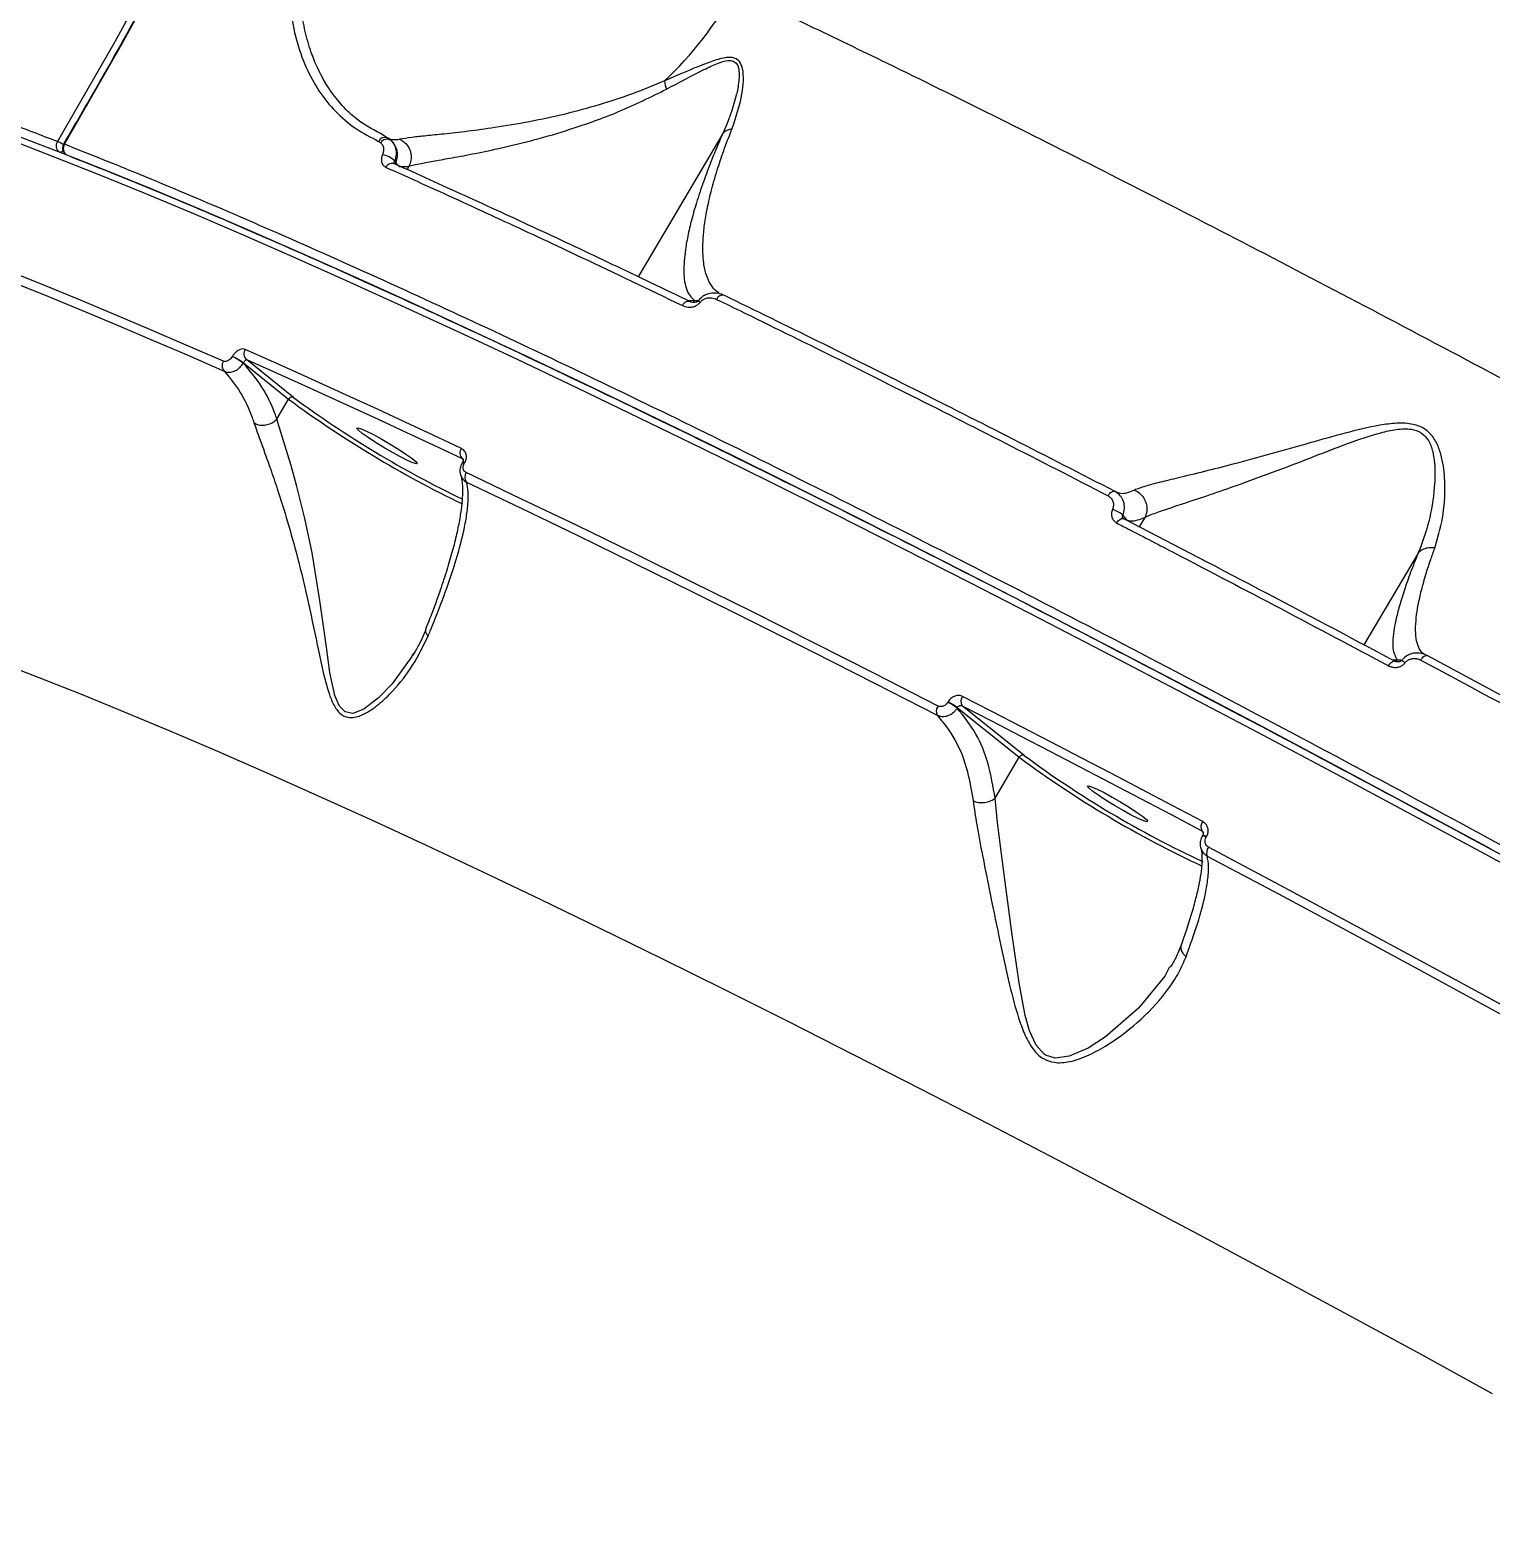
# Model space of a CAD drawing. Header units: millimetres. Extents: x -6879 to 7341, y -8047 to 7187.
# Drawn here: x -88.4 to 99.1, y 2634.6 to 2827.2 of the extents above; entities that cross this region are included whole.
import ezdxf

# ---------------------------------------------------------------- set-up
doc = ezdxf.new("R2010")
doc.units = ezdxf.units.MM
for name, color, linetype in [('DIKOM_ОБЪЕКТ', 7, 'Continuous'), ('DIKOM_РАЗМЕР_ЗОНА', 7, 'Continuous'), ('DIKOM_РАЗМЕР_ОБЪЕКТА', 7, 'Continuous')]:
    doc.layers.add(name, color=color, linetype=linetype)
doc.styles.add('style1', font='arial.ttf', dxfattribs={"width": 0.8})
doc.dimstyles.new('1-50', dxfattribs={"dimtxt": 300, "dimasz": 200, "dimexe": 100, "dimexo": 0, "dimgap": 100, "dimtad": 0, "dimdec": 0, "dimtxsty": 'style1', "dimcen": 0, "dimclrd": 7, "dimclre": 7, "dimadec": 1, "dimazin": 2, "dimtfac": 1, "dimtdec": 0, "dimtmove": 1, "dimatfit": 3, "dimfxl": 0, "dimlwd": 25, "dimlwe": 18, "dimarcsym": 0})

# ---------------------------------------------------------------- blocks, each defined once
blk = doc.blocks.new('*D19')
at = {"layer": 'Defpoints', "color": 0, "transparency": 16777216}
for p in [(5624.04, 6094.27), (-4435.35, 2864.29), (5624.04, -2640.11)]:
    blk.add_point(p, dxfattribs=at)
at = {"layer": 'DIKOM_РАЗМЕР_ОБЪЕКТА', "color": 7, "lineweight": 18, "transparency": 16777216}
for p, q in [((-4435.35, 2864.29), (-4435.35, 6194.27)), ((5624.04, -2640.11), (5624.04, 6194.27))]:
    blk.add_line(p, q, dxfattribs=at)
at = {"layer": 'DIKOM_РАЗМЕР_ОБЪЕКТА', "color": 7, "lineweight": 25, "transparency": 16777216}
for p, q in [((-4235.35, 6094.27), (2113.67, 6094.27)), ((5424.04, 6094.27), (3193.46, 6094.27))]:
    blk.add_line(p, q, dxfattribs=at)
at = {"layer": 'DIKOM_РАЗМЕР_ОБЪЕКТА', "color": 7, "transparency": 16777216}
for points in [[(-4235.35, 6127.6), (-4235.35, 6060.94), (-4435.35, 6094.27)], [(5424.04, 6127.6), (5424.04, 6060.94), (5624.04, 6094.27)]]:
    blk.add_solid(points, dxfattribs=at)
at = {"layer": 'DIKOM_РАЗМЕР_ОБЪЕКТА', "color": 0, "transparency": 16777216, "insert": (2653.56, 6094.27), "char_height": 300, "attachment_point": 5, "style": 'style1'}
blk.add_mtext('10100', dxfattribs=at)
blk = doc.blocks.new('*D17')
at = {"layer": 'Defpoints', "color": 0, "transparency": 16777216}
for p in [(-5935.35, 6990.27), (-5935.35, 998.27), (7340.79, -2830.86)]:
    blk.add_point(p, dxfattribs=at)
at = {"layer": 'DIKOM_РАЗМЕР_ЗОНА', "color": 7, "lineweight": 18, "transparency": 16777216}
for p, q in [((-5935.35, 998.27), (-5935.35, 7090.27)), ((7340.79, -2830.86), (7340.79, 7090.27))]:
    blk.add_line(p, q, dxfattribs=at)
at = {"layer": 'DIKOM_РАЗМЕР_ЗОНА', "color": 7, "lineweight": 25, "transparency": 16777216}
for p, q in [((-5735.35, 6990.27), (2016.67, 6990.27)), ((7140.79, 6990.27), (3096.46, 6990.27))]:
    blk.add_line(p, q, dxfattribs=at)
at = {"layer": 'DIKOM_РАЗМЕР_ЗОНА', "color": 7, "transparency": 16777216}
for points in [[(-5735.35, 7023.6), (-5735.35, 6956.94), (-5935.35, 6990.27)], [(7140.79, 7023.6), (7140.79, 6956.94), (7340.79, 6990.27)]]:
    blk.add_solid(points, dxfattribs=at)
at = {"layer": 'DIKOM_РАЗМЕР_ЗОНА', "color": 0, "transparency": 16777216, "insert": (2556.56, 6990.27), "char_height": 300, "attachment_point": 5, "style": 'style1'}
blk.add_mtext('13300', dxfattribs=at)

msp = doc.modelspace()

# ---------------------------------------------------------------- linework, layer by layer
at = {"layer": 'DIKOM_ОБЪЕКТ', "color": 7, "linetype": 'Continuous', "lineweight": 15}
for p, q in [((-43.68, 2812.92), (-43.41, 2812.75)), ((-42.57, 2813.37), (-43.44, 2813.92)), ((-42.1, 2813.06), (-42.57, 2813.37)), ((0.48, 2813.93), (-10.39, 2795.56)), ((-41.05, 2809.69), (-39.8, 2809.71)), ((-39.8, 2809.71), (-40.03, 2809.31)), ((-39.8, 2809.71), (-39.79, 2809.71)), ((0.39, 2793.32), (0.33, 2793.35)), ((-3.14, 2792.49), (-3.93, 2792.46)), ((-62.45, 2785.34), (-62.47, 2785.31)), ((-61.05, 2784.46), (-61.04, 2784.49)), ((-61.04, 2784.49), (-55.23, 2779.83)), ((-54.6, 2780.06), (-60.65, 2784.92)), ((-56.73, 2777.29), (-55.23, 2779.83)), ((-56.74, 2777.29), (-56.73, 2777.29)), ((-32.96, 2772.24), (-32.82, 2772.02)), ((-32.91, 2771.77), (-32.96, 2771.68)), ((-32.69, 2771.59), (-32.64, 2771.68)), ((54.65, 2764.64), (53.94, 2763.44)), ((54.65, 2764.64), (54.65, 2764.64)), ((89.73, 2760.09), (82.77, 2748.32)), ((-39.25, 2747.17), (-39.36, 2746.95)), ((87.05, 2746.35), (86.5, 2746.34)), ((29.4, 2740.99), (29.37, 2740.94)), ((30.56, 2740.2), (30.59, 2740.25)), ((30.59, 2740.25), (38.54, 2733.88)), ((39.17, 2734.11), (31.2, 2740.5)), ((35.44, 2728.64), (38.54, 2733.88)), ((61.96, 2724.45), (62.14, 2724.18)), ((62.07, 2723.88), (62.03, 2723.81)), ((62.53, 2723.61), (62.57, 2723.68))]:
    msp.add_line(p, q, dxfattribs=at)
at = {"layer": 'DIKOM_ОБЪЕКТ', "color": 7, "linetype": 'Continuous', "lineweight": 15, "flags": 128}
for points in [[(-84, 2812.55), (-76.62, 2825.38), (-69.54, 2838.35), (-62.75, 2851.46), (-56.27, 2864.68), (-50.09, 2878.03), (-44.23, 2891.48), (-38.68, 2905.03), (-33.45, 2918.66), (-28.54, 2932.38), (-23.96, 2946.17), (-19.7, 2960.02), (-15.78, 2973.93), (-12.19, 2987.88), (-8.93, 3001.86), (-6.02, 3015.87), (-3.44, 3029.89), (-1.21, 3043.93), (0.68, 3057.96), (2.23, 3071.98), (3.43, 3085.97), (4.28, 3099.94)], [(3.11, 3099.43), (2.26, 3085.51), (1.06, 3071.55), (-0.48, 3057.57), (-2.36, 3043.58), (-4.59, 3029.59), (-7.16, 3015.61), (-10.07, 3001.64), (-13.31, 2987.7), (-16.89, 2973.8), (-20.8, 2959.93), (-25.04, 2946.12), (-29.61, 2932.38), (-34.51, 2918.7), (-39.72, 2905.1), (-45.25, 2891.59), (-51.1, 2878.18), (-57.26, 2864.88), (-63.72, 2851.69), (-70.48, 2838.63), (-77.55, 2825.69), (-84.9, 2812.9)], [(-90.81, 2813.06), (-85.43, 2811), (-79.79, 2808.76), (-73.89, 2806.35), (-67.74, 2803.78), (-61.35, 2801.04), (-54.72, 2798.14), (-47.86, 2795.08), (-40.77, 2791.86), (-33.45, 2788.48), (-25.92, 2784.96), (-18.19, 2781.28), (-10.24, 2777.46), (-2.11, 2773.49), (6.22, 2769.39), (14.73, 2765.15), (23.41, 2760.78), (32.27, 2756.27), (41.28, 2751.65), (50.44, 2746.9), (59.75, 2742.03), (69.2, 2737.05), (78.78, 2731.97), (88.48, 2726.77), (98.29, 2721.48), (108.21, 2716.09)], [(99.09, 2722.07), (89.3, 2727.35), (79.63, 2732.53), (70.08, 2737.6), (60.65, 2742.57), (51.36, 2747.42), (42.22, 2752.16), (33.23, 2756.78), (24.4, 2761.27), (15.73, 2765.63), (7.24, 2769.86), (-1.06, 2773.96), (-9.18, 2777.91), (-17.1, 2781.73), (-24.82, 2785.39), (-32.34, 2788.91), (-39.63, 2792.28), (-46.71, 2795.49), (-53.55, 2798.54), (-60.17, 2801.44), (-66.54, 2804.17), (-72.68, 2806.74), (-78.56, 2809.14), (-84.19, 2811.37), (-89.56, 2813.43)], [(-63.6, 2784.7), (-68.38, 2786.79), (-73.03, 2788.8), (-77.56, 2790.72), (-81.96, 2792.56), (-86.23, 2794.31), (-90.37, 2795.97), (-94.38, 2797.55), (-98.25, 2799.03)], [(-98.07, 2797.73), (-94.2, 2796.24), (-90.2, 2794.67), (-86.07, 2793.01), (-81.81, 2791.26), (-77.42, 2789.43), (-72.9, 2787.51), (-68.26, 2785.51), (-63.49, 2783.42)], [(-4.7, 2791.87), (-4.59, 2792.03), (-4.46, 2792.16), (-4.32, 2792.28), (-4.18, 2792.36), (-4.03, 2792.4), (-3.88, 2792.41), (-3.75, 2792.38), (-3.63, 2792.32)], [(-33.05, 2773.52), (-36.69, 2775.23), (-40.29, 2776.91), (-43.84, 2778.55), (-47.33, 2780.16), (-50.78, 2781.73), (-54.17, 2783.27), (-57.51, 2784.76), (-60.8, 2786.23)], [(-60.65, 2784.92), (-57.37, 2783.46), (-54.03, 2781.96), (-50.65, 2780.43), (-47.21, 2778.86), (-43.72, 2777.26), (-40.19, 2775.62), (-36.6, 2773.95), (-32.96, 2772.24)], [(-39.36, 2746.95), (-39.42, 2746.83), (-41.95, 2743.32), (-43.68, 2741.49), (-45.58, 2740.04), (-47.01, 2739.52), (-47.97, 2739.7), (-48.7, 2740.44), (-49.28, 2741.8), (-49.93, 2744.78), (-50.38, 2748.03), (-51.21, 2754.01), (-52.23, 2760.12), (-53.16, 2764.53), (-54.22, 2768.81), (-54.96, 2771.46), (-55.7, 2773.94), (-56.73, 2777.29), (-56.74, 2777.29), (-56.74, 2777.29)], [(-46.28, 2775.86), (-46.48, 2776.11), (-46.36, 2776.17), (-45.94, 2776.04), (-45.25, 2775.74), (-44.34, 2775.29), (-43.29, 2774.72), (-42.19, 2774.08), (-41.12, 2773.42), (-40.17, 2772.79), (-39.42, 2772.26), (-38.92, 2771.85), (-38.73, 2771.6), (-38.84, 2771.54), (-39.27, 2771.66), (-39.96, 2771.97), (-40.87, 2772.42), (-41.91, 2772.99), (-43.02, 2773.63), (-44.09, 2774.29), (-45.03, 2774.91), (-45.79, 2775.45), (-46.28, 2775.86)], [(-32.96, 2771.66), (-32.97, 2771.67), (-32.96, 2771.68)], [(28.12, 2740.46), (20.04, 2744.59), (12.1, 2748.61), (4.3, 2752.53), (-3.36, 2756.33), (-10.86, 2760.03), (-18.22, 2763.61), (-25.41, 2767.07), (-32.43, 2770.42)], [(-32.39, 2769.17), (-25.38, 2765.84), (-18.21, 2762.38), (-10.87, 2758.81), (-3.38, 2755.12), (4.26, 2751.32), (12.04, 2747.41), (19.97, 2743.4), (28.02, 2739.28)], [(49.93, 2767.45), (50.04, 2767.6), (50.15, 2767.74), (50.27, 2767.85), (50.4, 2767.94), (50.52, 2768), (50.64, 2768.03), (50.75, 2768.02), (50.84, 2767.99)], [(51.04, 2763.95), (51.15, 2764.11), (51.27, 2764.25), (51.39, 2764.37), (51.52, 2764.46), (51.65, 2764.51), (51.77, 2764.53), (51.88, 2764.52), (51.97, 2764.47)], [(90.07, 2746.35), (90.17, 2746.51), (90.28, 2746.65), (90.39, 2746.76), (90.5, 2746.86), (90.61, 2746.92), (90.72, 2746.96), (90.81, 2746.96), (90.89, 2746.93)], [(-92.4, 2746.08), (-87.3, 2744.13), (-81.94, 2742.02), (-76.33, 2739.73), (-70.47, 2737.28), (-64.36, 2734.66), (-58.01, 2731.88), (-51.42, 2728.94), (-44.61, 2725.84), (-37.57, 2722.58), (-30.32, 2719.17), (-22.87, 2715.61), (-15.21, 2711.91), (-7.35, 2708.06), (0.69, 2704.08), (8.91, 2699.96), (17.31, 2695.71), (25.86, 2691.33), (34.58, 2686.83), (43.44, 2682.21), (52.44, 2677.47), (61.57, 2672.63), (70.83, 2667.68), (80.2, 2662.63), (89.68, 2657.48), (99.25, 2652.24)], [(85.93, 2745.63), (86.04, 2745.79), (86.15, 2745.94), (86.27, 2746.06), (86.39, 2746.15), (86.51, 2746.21), (86.61, 2746.24), (86.71, 2746.23), (86.78, 2746.19)], [(62.1, 2725.62), (58.16, 2727.7), (54.25, 2729.76), (50.36, 2731.8), (46.49, 2733.82), (42.65, 2735.82), (38.83, 2737.8), (35.04, 2739.76), (31.27, 2741.7)], [(31.2, 2740.5), (34.96, 2738.56), (38.74, 2736.61), (42.55, 2734.63), (46.38, 2732.63), (50.24, 2730.62), (54.12, 2728.58), (58.03, 2726.53), (61.96, 2724.45)], [(47.49, 2729.91), (47.3, 2730.16), (47.41, 2730.22), (47.83, 2730.1), (48.53, 2729.8), (49.43, 2729.34), (50.48, 2728.77), (51.58, 2728.13), (52.65, 2727.47), (53.6, 2726.85), (54.36, 2726.31), (54.85, 2725.9), (55.05, 2725.66), (54.93, 2725.59), (54.51, 2725.72), (53.82, 2726.02), (52.91, 2726.47), (51.86, 2727.04), (50.76, 2727.69), (49.69, 2728.34), (48.74, 2728.97), (47.99, 2729.51), (47.49, 2729.91)], [(57.83, 2706.97), (57.21, 2705.81), (53.83, 2701.68), (49.62, 2698.02), (47.39, 2696.56), (44.96, 2695.51), (43.14, 2695.28), (41.9, 2695.67), (41.68, 2695.82), (40.69, 2696.94), (39.86, 2698.76), (39.31, 2700.76), (38.51, 2704.94), (37.62, 2711.09), (36.82, 2717.2), (36.26, 2721.48), (35.76, 2725.52), (35.44, 2728.63), (35.44, 2728.63), (35.44, 2728.63)], [(62.04, 2723.79), (62.03, 2723.81), (62.03, 2723.81)], [(138.68, 2680.98), (128.92, 2686.43), (119.23, 2691.81), (109.6, 2697.11), (100.06, 2702.33), (90.6, 2707.47), (81.24, 2712.52), (71.98, 2717.48), (62.83, 2722.35)], [(62.66, 2721.21), (71.79, 2716.35), (81.03, 2711.4), (90.37, 2706.36), (99.81, 2701.23), (109.33, 2696.02), (118.93, 2690.73), (128.61, 2685.37), (138.35, 2679.94)]]:
    msp.add_lwpolyline(points, dxfattribs=at)
at = {"layer": 'DIKOM_ОБЪЕКТ', "color": 7, "linetype": 'Continuous', "lineweight": 15}
for centre, radius, start, end in [((-40.11, 2855.63), 48.15, 313.4624, 331.0076), ((-1.49, 2821.52), 5.57, 188.724, 199.8824), ((-84.07, 2812.36), 0.998, 146.7071, 232.5891), ((-87.49, 2806.99), 6.46, 58.8047, 66.4283), ((-83.26, 2812.07), 1, 149.4692, 162.9247), ((-83.16, 2812), 0.998, 146.6579, 232.4725), ((-84.09, 2812.43), 0.148, 52.6939, 104.9629), ((-42.88, 2812.56), 0.871, 68.885, 155.5381), ((-42.6, 2812.26), 0.946, 57.7206, 149.0066), ((-43.73, 2811.21), 2.47, 336.045, 48.5501), ((-84.58, 2812.15), 0.595, 260.8807, 310.654), ((-83.26, 2812.07), 1, 162.9247, 236.5954), ((-43.63, 2808.42), 2.82, 44.5154, 81.0469), ((-41.96, 2809.26), 0.843, 62.6167, 156.7237), ((-41.03, 2810.01), 0.495, 155.654, 182.9795), ((0.47, 2792.35), 0.828, 72.9001, 158.5645), ((-3.57, 2792.74), 0.494, 288.2323, 329.4736), ((2.92, 2799.54), 9.01, 231.7647, 233.6939), ((-59.99, 2785.66), 0.989, 144.7779, 228.4106), ((-62.77, 2784.13), 1.01, 145.4832, 224.185), ((-66.01, 2777.77), 8.33, 53.4808, 64.8396), ((-66, 2777.79), 8.33, 53.4843, 64.8361), ((28.34, 2893.31), 140.93, 233.6292, 244.2284), ((26.38, 2890.01), 136.55, 233.6273, 244.2616), ((-32.26, 2772.93), 0.985, 143.2349, 224.3989), ((-33, 2771.12), 0.555, 57.0603, 86.7751), ((-32.94, 2771.21), 0.557, 57.106, 86.7066), ((-31.61, 2769.82), 1.02, 144.0261, 219.5741), ((49.7, 2762.49), 3.28, 49.1986, 75.9438), ((86.63, 2746.61), 0.496, 296.158, 329.4159), ((84.6, 2741.61), 5.58, 51.8776, 57.4373), ((32.06, 2741.05), 1.02, 140.4822, 213.078), ((28.96, 2739.8), 1.07, 141.9374, 208.8866), ((25.47, 2733.29), 8.58, 53.608, 62.9957), ((25.51, 2733.35), 8.57, 53.6031, 63.0006), ((119.37, 2843.02), 135.81, 233.4741, 245.0244), ((117.18, 2839.36), 131, 233.453, 245.1319), ((62.92, 2724.93), 1.07, 139.8091, 206.3782), ((61.8, 2722.51), 1.4, 56.8038, 78.864), ((61.76, 2722.44), 1.4, 56.8038, 78.864), ((63.73, 2721.63), 1.15, 141.417, 201.4869)]:
    msp.add_arc(centre, radius, start, end, dxfattribs=at)
for points, knots in [([(4.09, 3099.76), (3.97, 3097.53), (3.64, 3091.07), (2.86, 3080.35), (1.66, 3067.59), (0.17, 3054.83), (-1.6, 3042.05), (-3.66, 3029.28), (-6, 3016.51), (-8.63, 3003.75), (-11.53, 2991.01), (-14.72, 2978.31), (-18.18, 2965.63), (-21.92, 2953), (-25.93, 2940.41), (-30.21, 2927.88), (-34.76, 2915.41), (-39.58, 2903), (-44.66, 2890.68), (-50, 2878.43), (-55.6, 2866.27), (-61.46, 2854.21), (-67.57, 2842.25), (-73.93, 2830.4), (-79.48, 2820.52), (-82.94, 2814.61), (-84.13, 2812.57)], [0, 0, 0, 0, 0.022817, 0.066202, 0.109588, 0.152974, 0.196359, 0.239744, 0.283129, 0.326514, 0.369899, 0.413283, 0.456667, 0.500052, 0.543436, 0.586819, 0.630204, 0.673587, 0.716971, 0.760355, 0.803738, 0.847122, 0.890505, 0.933888, 0.977272, 1, 1, 1, 1]), ([(-53.15, 2849.02), (-53.62, 2847.06), (-54.5, 2843.45), (-55.14, 2838.44), (-55.33, 2833.96), (-55.06, 2829.76), (-54.3, 2825.91), (-53.09, 2822.43), (-51.41, 2819.34), (-49.27, 2816.71), (-46.72, 2814.51), (-44.69, 2813.45), (-43.68, 2812.92)], [0, 0, 0, 0, 0.116681, 0.215086, 0.313799, 0.412199, 0.510062, 0.608227, 0.706085, 0.803951, 0.902135, 1, 1, 1, 1]), ([(-43.44, 2813.92), (-44.58, 2814.55), (-46.47, 2815.59), (-48.55, 2817.69), (-50.59, 2820.32), (-52.12, 2823.45), (-53.14, 2827), (-53.82, 2830.82), (-53.98, 2835.01), (-53.63, 2839.5), (-53.04, 2843.7), (-52.27, 2846.85), (-51.8, 2848.77)], [0, 0, 0, 0, 0.117845, 0.194668, 0.271491, 0.420778, 0.497631, 0.574487, 0.724763, 0.802119, 0.879477, 1, 1, 1, 1]), ([(511.35, 2528.81), (507.51, 2531.64), (499.83, 2537.3), (487.28, 2546.3), (474.04, 2555.64), (460.08, 2565.3), (445.49, 2575.24), (430.32, 2585.43), (414.56, 2595.86), (398.26, 2606.5), (381.48, 2617.32), (364.3, 2628.26), (346.79, 2639.29), (329, 2650.37), (310.95, 2661.47), (292.69, 2672.59), (274.28, 2683.69), (255.79, 2694.7), (237.32, 2705.6), (218.92, 2716.33), (200.61, 2726.89), (182.43, 2737.26), (164.44, 2747.41), (146.73, 2757.28), (129.37, 2766.84), (112.42, 2776.06), (95.9, 2784.92), (79.84, 2793.4), (64.31, 2801.49), (49.36, 2809.14), (35.07, 2816.32), (22.5, 2822.51), (11.48, 2827.83), (5.17, 2830.8), (2.01, 2832.29)], [0, 0, 0, 0, 0.031556, 0.063213, 0.09492, 0.126627, 0.158283, 0.189839, 0.221397, 0.253054, 0.284762, 0.31647, 0.348127, 0.379685, 0.411265, 0.442944, 0.474674, 0.506404, 0.538084, 0.569664, 0.601295, 0.633026, 0.664806, 0.696588, 0.728318, 0.75995, 0.791659, 0.823468, 0.855327, 0.887186, 0.918995, 0.950705, 0.975353, 1, 1, 1, 1]), ([(-84.9, 2812.9), (-86.93, 2813.68), (-92.4, 2815.79), (-100.51, 2818.69), (-108.96, 2821.45), (-116.45, 2823.57), (-122.93, 2825.03), (-128.35, 2825.81), (-132.55, 2825.86), (-135.43, 2825.37), (-136.42, 2824.58), (-136.83, 2824.26)], [0, 0, 0, 0, 0.070395, 0.189641, 0.30898, 0.428227, 0.550937, 0.673748, 0.796458, 0.915705, 1, 1, 1, 1]), ([(1.66, 2814.49), (2.17, 2815.99), (2.86, 2818.02), (3.17, 2820.7), (3.12, 2822.14), (2.73, 2823.15), (2.1, 2823.63), (1.16, 2823.75), (-0.23, 2823.46), (-2.97, 2822.44), (-5.3, 2821.42), (-6.99, 2820.68)], [0, 0, 0, 0, 0.265781, 0.359377, 0.454311, 0.517748, 0.563282, 0.608579, 0.680321, 0.768874, 1, 1, 1, 1]), ([(-6.72, 2819.63), (-5.11, 2820.5), (-2.9, 2821.69), (-0.3, 2822.92), (1, 2823.34), (1.87, 2823.28), (2.41, 2822.82), (2.64, 2821.8), (2.56, 2820.36), (1.95, 2817.59), (1.21, 2815.51), (0.49, 2813.94), (0.49, 2813.94)], [0, 0, 0, 0, 0.2369838, 0.3252809, 0.3938224, 0.4351438, 0.4764639, 0.5364651, 0.6308677, 0.7257868, 0.9996953, 1, 1, 1, 1]), ([(-6.99, 2820.68), (-8.35, 2820.11), (-11.08, 2818.98), (-15.37, 2817.58), (-19.81, 2816.37), (-24.34, 2815.41), (-28.56, 2814.7), (-32.26, 2814.2), (-35.22, 2813.87), (-37.61, 2813.63), (-39.69, 2813.42), (-40.49, 2813.27), (-40.95, 2813.19)], [0, 0, 0, 0, 0.107594, 0.215494, 0.32292, 0.436807, 0.550576, 0.644162, 0.737663, 0.816609, 0.895509, 1, 1, 1, 1]), ([(-39.79, 2809.71), (-39.79, 2809.71), (-39.47, 2809.87), (-38.47, 2810.03), (-36.51, 2810.42), (-34.17, 2810.83), (-31.29, 2811.37), (-27.71, 2812.12), (-23.6, 2813.12), (-18.52, 2814.61), (-12.75, 2816.67), (-8.75, 2818.63), (-6.72, 2819.63)], [0, 0, 0, 0, 0.0000121, 0.0998778, 0.1756335, 0.2535695, 0.3452431, 0.4393867, 0.553055, 0.669534, 0.8324287, 1, 1, 1, 1]), ([(0.03, 2793.51), (-0.07, 2793.56), (-0.51, 2793.78), (-1.07, 2794.51), (-1.65, 2795.71), (-2.04, 2797.49), (-2.12, 2799.6), (-1.91, 2801.95), (-1.57, 2804.07), (-1.04, 2806.46), (-0.31, 2809.02), (0.56, 2811.68), (1.29, 2813.55), (1.66, 2814.49)], [0, 0, 0, 0, 0.0322678, 0.1407126, 0.2507678, 0.3608145, 0.5146735, 0.5996034, 0.684522, 0.7710907, 0.8576333, 0.9284963, 1, 1, 1, 1]), ([(1.66, 2814.49), (1.62, 2814.49), (1.38, 2814.46), (0.92, 2814.33), (0.64, 2814.08), (0.49, 2813.94)], [0, 0, 0, 0, 0.079519, 0.497159, 1, 1, 1, 1]), ([(541.81, 2444.04), (539.9, 2445.58), (534.73, 2449.72), (525.52, 2456.88), (513.99, 2465.61), (501.42, 2474.87), (487.86, 2484.65), (473.31, 2494.93), (458.09, 2505.49), (442.28, 2516.27), (425.95, 2527.23), (408.83, 2538.55), (390.96, 2550.21), (372.38, 2562.17), (353.5, 2574.17), (334.38, 2586.17), (315.11, 2598.13), (295.37, 2610.23), (275.21, 2622.45), (254.69, 2634.75), (234.51, 2646.7), (214.73, 2658.28), (195.41, 2669.47), (176, 2680.59), (156.56, 2691.6), (137.14, 2702.46), (117.92, 2713.07), (98.96, 2723.4), (80.32, 2733.42), (61.94, 2743.16), (43.9, 2752.56), (26.28, 2761.58), (9.45, 2770.03), (-6.54, 2777.9), (-21.67, 2785.17), (-36.19, 2791.97), (-50.02, 2798.25), (-63.08, 2803.97), (-74.43, 2808.75), (-81.06, 2811.39), (-84, 2812.55)], [0, 0, 0, 0, 0.015652, 0.042167, 0.068704, 0.09522, 0.122506, 0.149815, 0.177101, 0.203617, 0.230153, 0.256669, 0.283955, 0.311264, 0.33855, 0.365066, 0.391602, 0.418118, 0.445404, 0.472713, 0.499999, 0.52556, 0.55114, 0.576701, 0.60295, 0.629218, 0.655467, 0.681983, 0.708519, 0.735035, 0.762321, 0.78963, 0.816916, 0.843432, 0.869969, 0.896485, 0.923771, 0.951079, 0.978366, 1, 1, 1, 1]), ([(-43.41, 2812.75), (-43.31, 2812.63), (-43.12, 2812.41), (-43.03, 2811.96), (-43.06, 2811.55), (-43.15, 2811.3), (-43.19, 2811.21)], [0, 0, 0, 0, 0.346824, 0.631285, 0.851325, 1, 1, 1, 1]), ([(-40.95, 2813.19), (-41.33, 2813.12), (-41.87, 2813.03), (-42.25, 2813.23), (-42.36, 2813.28)], [0, 0, 0, 0, 0.71114, 1, 1, 1, 1]), ([(-41.62, 2810.4), (-41.56, 2810.56), (-41.41, 2810.96), (-41.37, 2811.65), (-41.55, 2812.45), (-41.91, 2812.85), (-42.1, 2813.06)], [0, 0, 0, 0, 0.161582, 0.391301, 0.672375, 1, 1, 1, 1]), ([(-40.95, 2813.19), (-40.91, 2813.17), (-40.69, 2813.06), (-40.27, 2812.76), (-39.78, 2812.15), (-39.5, 2811.35), (-39.48, 2810.48), (-39.69, 2809.97), (-39.79, 2809.71)], [0, 0, 0, 0, 0.032452, 0.181725, 0.386295, 0.590858, 0.795411, 1, 1, 1, 1]), ([(0.48, 2813.93), (0.06, 2812.96), (-0.77, 2811), (-1.82, 2808.26), (-2.72, 2805.64), (-3.45, 2803.17), (-3.98, 2800.97), (-4.42, 2798.53), (-4.59, 2795.98), (-4.27, 2793.66), (-3.52, 2792.88), (-3.14, 2792.49)], [0, 0, 0, 0, 0.071417, 0.143564, 0.228293, 0.313048, 0.399787, 0.486538, 0.639748, 0.818871, 1, 1, 1, 1]), ([(0.49, 2813.94), (0.49, 2813.94), (0.49, 2813.94), (0.48, 2813.93), (0.48, 2813.93), (0.48, 2813.93)], [0, 0, 0, 0, 0.227888, 0.559383, 1, 1, 1, 1]), ([(-83.21, 2810.98), (-80.47, 2809.9), (-74.09, 2807.36), (-63.09, 2802.73), (-50.25, 2797.11), (-36.52, 2790.87), (-21.98, 2784.07), (-6.7, 2776.73), (9.29, 2768.87), (25.98, 2760.49), (43.31, 2751.62), (61.23, 2742.28), (79.66, 2732.53), (98.51, 2722.4), (117.49, 2712.06), (136.56, 2701.53), (155.67, 2690.84), (175.01, 2679.9), (194.48, 2668.75), (214.01, 2657.44), (233.79, 2645.86), (253.79, 2634.02), (273.97, 2621.93), (294.02, 2609.78), (313.85, 2597.62), (333.36, 2585.52), (352.5, 2573.51), (371.22, 2561.62), (389.5, 2549.85), (407.28, 2538.25), (424.49, 2526.87), (441.03, 2515.78), (455.25, 2506.09), (463.68, 2500.24), (467.11, 2497.86)], [0, 0, 0, 0, 0.024132, 0.056086, 0.08814, 0.120245, 0.15235, 0.184404, 0.216358, 0.248311, 0.280366, 0.312471, 0.344576, 0.37663, 0.408584, 0.439359, 0.470225, 0.501136, 0.532048, 0.562913, 0.593689, 0.625642, 0.657696, 0.689802, 0.721907, 0.753961, 0.785914, 0.817868, 0.849922, 0.882027, 0.914132, 0.946187, 0.97814, 1, 1, 1, 1]), ([(-43.19, 2811.21), (-43.21, 2811.16), (-43.28, 2810.99), (-43.35, 2810.67), (-43.31, 2810.24), (-43.12, 2809.83), (-42.87, 2809.68), (-42.73, 2809.59)], [0, 0, 0, 0, 0.057932, 0.224543, 0.430028, 0.700533, 1, 1, 1, 1]), ([(-42.73, 2809.59), (-42.36, 2809.42), (-40.47, 2808.58), (-35.48, 2806.33), (-27.57, 2802.7), (-16.86, 2797.7), (-9.05, 2793.95), (-4.7, 2791.87)], [0, 0, 0, 0, 0.03216, 0.160795, 0.418287, 0.675778, 1, 1, 1, 1]), ([(-41.66, 2810.06), (-41.67, 2810.08), (-41.69, 2810.12), (-41.69, 2810.21), (-41.66, 2810.3), (-41.64, 2810.35), (-41.63, 2810.38), (-41.62, 2810.4)], [0, 0, 0, 0, 0.429453, 0.742088, 0.877056, 0.941836, 1, 1, 1, 1]), ([(-41.48, 2810.21), (-41.52, 2810.27), (-41.57, 2810.33), (-41.62, 2810.39), (-41.62, 2810.4)], [0, 0, 0, 0, 0.886712, 1, 1, 1, 1]), ([(-3.63, 2792.32), (-6.98, 2793.93), (-13.68, 2797.15), (-23.31, 2801.68), (-32.67, 2806), (-38.61, 2808.67), (-41.57, 2810.01)], [0, 0, 0, 0, 0.249316, 0.49863, 0.749316, 1, 1, 1, 1]), ([(-41.05, 2809.69), (-41.09, 2809.74), (-41.24, 2809.91), (-41.38, 2810.09), (-41.48, 2810.21)], [0, 0, 0, 0, 0.302938, 1, 1, 1, 1]), ([(0.72, 2793.14), (0.56, 2793.21), (0.06, 2793.43), (-0.79, 2793.51), (-1.64, 2793.29), (-2.25, 2792.93), (-2.52, 2792.62), (-2.66, 2792.46)], [0, 0, 0, 0, 0.144109, 0.467934, 0.690066, 0.840288, 1, 1, 1, 1]), ([(-4.7, 2791.87), (-4.59, 2791.82), (-4.25, 2791.68), (-3.68, 2791.61), (-3.09, 2791.75), (-2.68, 2791.97), (-2.5, 2792.18), (-2.41, 2792.28)], [0, 0, 0, 0, 0.160605, 0.508192, 0.731873, 0.865373, 1, 1, 1, 1]), ([(-3.12, 2792.26), (-3.12, 2792.26), (-3.26, 2792.23), (-3.42, 2792.26), (-3.58, 2792.31), (-3.63, 2792.32)], [0, 0, 0, 0, 0.004614, 0.679157, 1, 1, 1, 1]), ([(-2.66, 2792.46), (-2.69, 2792.46), (-2.86, 2792.47), (-3.01, 2792.48), (-3.14, 2792.49)], [0, 0, 0, 0, 0.214875, 1, 1, 1, 1]), ([(-2.66, 2792.46), (-2.67, 2792.44), (-2.71, 2792.4), (-2.79, 2792.35), (-2.94, 2792.28), (-3.05, 2792.27), (-3.12, 2792.26)], [0, 0, 0, 0, 0.092048, 0.196989, 0.462433, 1, 1, 1, 1]), ([(-2.41, 2792.28), (-2.33, 2792.37), (-2.16, 2792.57), (-1.78, 2792.77), (-1.23, 2792.89), (-0.71, 2792.83), (-0.4, 2792.69), (-0.3, 2792.65)], [0, 0, 0, 0, 0.138894, 0.276783, 0.496584, 0.84191, 1, 1, 1, 1]), ([(-0.3, 2792.65), (3.66, 2790.72), (11.56, 2786.86), (23.96, 2780.68), (36.71, 2774.25), (45.53, 2769.71), (49.93, 2767.45)], [0, 0, 0, 0, 0.249103, 0.498202, 0.7491, 1, 1, 1, 1]), ([(50.84, 2767.99), (46.47, 2770.23), (37.74, 2774.72), (25.04, 2781.14), (12.64, 2787.32), (4.69, 2791.2), (0.72, 2793.14)], [0, 0, 0, 0, 0.249101, 0.498201, 0.7491, 1, 1, 1, 1]), ([(-60.8, 2786.23), (-60.89, 2786.25), (-61.08, 2786.31), (-61.45, 2786.24), (-61.82, 2786.04), (-62.18, 2785.74), (-62.36, 2785.47), (-62.45, 2785.34)], [0, 0, 0, 0, 0.1890082, 0.4044784, 0.6068105, 0.8033817, 1, 1, 1, 1]), ([(-62.47, 2785.31), (-62.53, 2785.22), (-62.65, 2785.04), (-62.9, 2784.83), (-63.15, 2784.69), (-63.4, 2784.64), (-63.54, 2784.68), (-63.6, 2784.7)], [0, 0, 0, 0, 0.195125, 0.3900687, 0.5932681, 0.8110187, 1, 1, 1, 1]), ([(-63.49, 2783.42), (-63.35, 2783.37), (-63.05, 2783.26), (-62.5, 2783.31), (-61.94, 2783.55), (-61.43, 2783.94), (-61.18, 2784.29), (-61.05, 2784.46)], [0, 0, 0, 0, 0.184775, 0.398867, 0.601305, 0.799035, 1, 1, 1, 1]), ([(-56.73, 2777.29), (-56.82, 2777.53), (-57.35, 2779.02), (-58.62, 2781.66), (-60.21, 2783.5), (-61.05, 2784.46)], [0, 0, 0, 0, 0.081481, 0.515657, 1, 1, 1, 1]), ([(-61.04, 2784.49), (-61.01, 2784.53), (-60.98, 2784.57), (-60.92, 2784.66), (-60.85, 2784.76), (-60.76, 2784.85), (-60.69, 2784.91), (-60.66, 2784.91), (-60.65, 2784.92)], [0, 0, 0, 0, 0.127108, 0.162632, 0.340419, 0.545295, 0.782985, 1, 1, 1, 1]), ([(-63.49, 2783.42), (-62.77, 2782.56), (-61.37, 2780.87), (-60.24, 2778.45), (-59.75, 2777.04), (-59.68, 2776.82)], [0, 0, 0, 0, 0.46654, 0.915015, 1, 1, 1, 1]), ([(-54.6, 2780.06), (-54.61, 2780.07), (-54.64, 2780.08), (-54.72, 2780.1), (-54.84, 2780.11), (-54.99, 2780.06), (-55.13, 2779.97), (-55.2, 2779.87), (-55.23, 2779.83)], [0, 0, 0, 0, 0.053525, 0.141467, 0.356038, 0.570814, 0.785413, 1, 1, 1, 1]), ([(-59.68, 2776.82), (-59.66, 2776.81), (-59.49, 2776.69), (-59.1, 2776.52), (-58.47, 2776.46), (-57.8, 2776.59), (-57.19, 2776.87), (-56.88, 2777.15), (-56.74, 2777.29)], [0, 0, 0, 0, 0.025915, 0.220264, 0.41784, 0.615476, 0.813079, 1, 1, 1, 1]), ([(-59.68, 2776.82), (-59.3, 2775.75), (-58.68, 2774.02), (-57.6, 2771.02), (-56.54, 2767.91), (-55.34, 2764.09), (-53.96, 2759.13), (-52.63, 2753.54), (-51.59, 2748.42), (-50.71, 2744.32), (-50, 2741.72), (-49.15, 2739.99), (-48.24, 2739.12), (-47.03, 2738.87), (-45.43, 2739.39), (-43.62, 2740.65), (-41.44, 2742.75), (-39.18, 2745.64), (-37.97, 2748.14), (-37.36, 2749.4)], [0, 0, 0, 0, 0.074259, 0.120507, 0.167817, 0.23758, 0.309447, 0.405671, 0.504708, 0.560251, 0.616853, 0.648476, 0.67539, 0.702458, 0.738686, 0.787112, 0.836816, 0.917652, 1, 1, 1, 1]), ([(91.87, 2760.73), (92.24, 2761.98), (92.99, 2764.52), (93.26, 2768.44), (93, 2771.52), (92.45, 2773.55), (91.76, 2774.96), (90.65, 2776.08), (89.01, 2776.73), (87, 2776.8), (84.05, 2776.42), (80.31, 2775.49), (75.64, 2774.17), (70.79, 2772.79), (66.24, 2771.55), (62.22, 2770.53), (59.08, 2769.77), (56.55, 2769.16), (54.53, 2768.65), (53.73, 2768.33), (53.31, 2768.17)], [0, 0, 0, 0, 0.086353, 0.174678, 0.23362, 0.263512, 0.294118, 0.321206, 0.348562, 0.382669, 0.415427, 0.484431, 0.555015, 0.633368, 0.713308, 0.776078, 0.840411, 0.89054, 0.942137, 1, 1, 1, 1]), ([(54.65, 2764.64), (54.65, 2764.64), (54.94, 2764.86), (56, 2765.22), (57.91, 2765.9), (60.39, 2766.7), (63.43, 2767.72), (67.28, 2769.06), (71.63, 2770.67), (76.22, 2772.42), (80.64, 2774.17), (84.16, 2775.37), (86.92, 2776.01), (88.69, 2776.1), (89.73, 2775.76), (90.48, 2775.28), (91.16, 2774.5), (91.65, 2773.13), (91.93, 2771.1), (91.85, 2768.01), (91.19, 2764.04), (90.27, 2761.4), (89.74, 2760.1), (89.74, 2760.1)], [0, 0, 0, 0, 0.000016, 0.056507, 0.107343, 0.158242, 0.222957, 0.287762, 0.36886, 0.450024, 0.520636, 0.591049, 0.622899, 0.654737, 0.675588, 0.679421, 0.704103, 0.733172, 0.762434, 0.821526, 0.910722, 0.999913, 1, 1, 1, 1]), ([(-32.64, 2771.68), (-32.61, 2771.74), (-32.49, 2771.95), (-32.4, 2772.34), (-32.43, 2772.8), (-32.63, 2773.24), (-32.9, 2773.42), (-33.05, 2773.52)], [0, 0, 0, 0, 0.079621, 0.27567, 0.470677, 0.710481, 1, 1, 1, 1]), ([(-32.96, 2772.24), (-32.92, 2772.22), (-32.86, 2772.2), (-32.81, 2772.09), (-32.81, 2771.98), (-32.84, 2771.89), (-32.87, 2771.81), (-32.89, 2771.77), (-32.91, 2771.75)], [0, 0, 0, 0, 0.350818, 0.618136, 0.802803, 0.879397, 0.949279, 1, 1, 1, 1]), ([(-33.15, 2770.11), (-33.15, 2770.11), (-33.09, 2769.98), (-32.98, 2769.45), (-32.9, 2768.5), (-32.92, 2767.23), (-33.08, 2765.68), (-33.38, 2763.85), (-33.84, 2761.76), (-34.45, 2759.47), (-35.2, 2757.01), (-36.09, 2754.4), (-36.9, 2752.21), (-37.45, 2750.84), (-37.62, 2750.44)], [0, 0, 0, 0, 0.0034, 0.094752, 0.186371, 0.28073, 0.378079, 0.478244, 0.578329, 0.677512, 0.774757, 0.869479, 0.961492, 1, 1, 1, 1]), ([(-32.96, 2771.66), (-33, 2771.58), (-33.15, 2771.31), (-33.27, 2770.82), (-33.23, 2770.22), (-32.98, 2769.65), (-32.65, 2769.32), (-32.43, 2769.19), (-32.39, 2769.17)], [0, 0, 0, 0, 0.089163, 0.293627, 0.489624, 0.716382, 0.9546, 1, 1, 1, 1]), ([(-32.43, 2770.42), (-32.53, 2770.48), (-32.71, 2770.6), (-32.83, 2770.88), (-32.85, 2771.17), (-32.79, 2771.42), (-32.72, 2771.55), (-32.69, 2771.59)], [0, 0, 0, 0, 0.302658, 0.534672, 0.725568, 0.917126, 1, 1, 1, 1]), ([(-37.36, 2749.4), (-37.25, 2749.64), (-36.74, 2750.87), (-35.89, 2753), (-34.56, 2756.56), (-33.58, 2759.66), (-32.84, 2762.49), (-32.43, 2764.51), (-32.19, 2766.4), (-32.15, 2768.01), (-32.31, 2768.78), (-32.39, 2769.17)], [0, 0, 0, 0, 0.024293, 0.122245, 0.220217, 0.421515, 0.511884, 0.632233, 0.752585, 0.876293, 1, 1, 1, 1]), ([(53.31, 2768.17), (52.76, 2767.93), (51.85, 2767.55), (51.29, 2767.81), (51.07, 2767.92)], [0, 0, 0, 0, 0.6063559, 1, 1, 1, 1]), ([(53.31, 2768.17), (53.35, 2768.15), (53.62, 2768.04), (54.1, 2767.72), (54.62, 2767.07), (54.91, 2766.27), (54.95, 2765.42), (54.75, 2764.9), (54.65, 2764.64)], [0, 0, 0, 0, 0.031912, 0.209724, 0.40728, 0.604849, 0.802425, 1, 1, 1, 1]), ([(49.93, 2767.45), (50.07, 2767.35), (50.35, 2767.17), (50.59, 2766.71), (50.66, 2766.19), (50.55, 2765.84), (50.5, 2765.67)], [0, 0, 0, 0, 0.2583, 0.516748, 0.767803, 1, 1, 1, 1]), ([(51.84, 2764.97), (51.93, 2765.25), (52.1, 2765.83), (51.97, 2766.72), (51.56, 2767.5), (51.08, 2767.82), (50.84, 2767.99)], [0, 0, 0, 0, 0.238007, 0.490671, 0.746264, 1, 1, 1, 1]), ([(50.5, 2765.67), (50.44, 2765.51), (50.34, 2765.17), (50.41, 2764.67), (50.64, 2764.22), (50.91, 2764.04), (51.04, 2763.95)], [0, 0, 0, 0, 0.2339, 0.482505, 0.741255, 1, 1, 1, 1]), ([(51.97, 2764.47), (51.94, 2764.49), (51.86, 2764.53), (51.8, 2764.65), (51.79, 2764.79), (51.81, 2764.91), (51.84, 2764.96), (51.84, 2764.97)], [0, 0, 0, 0, 0.291652, 0.567261, 0.803734, 0.943996, 1, 1, 1, 1]), ([(52.41, 2764.28), (52.36, 2764.33), (52.17, 2764.55), (51.99, 2764.79), (51.84, 2764.97)], [0, 0, 0, 0, 0.230723, 1, 1, 1, 1]), ([(86.78, 2746.19), (80.87, 2749.33), (69.03, 2755.62), (57.67, 2761.52), (51.97, 2764.47)], [0, 0, 0, 0, 0.499272, 1, 1, 1, 1]), ([(52.41, 2764.28), (52.57, 2764.25), (53.19, 2764.13), (54.03, 2764.42), (54.65, 2764.64)], [0, 0, 0, 0, 0.2578, 1, 1, 1, 1]), ([(51.04, 2763.95), (51.54, 2763.69), (54.04, 2762.4), (60.99, 2758.79), (72.05, 2753), (81.3, 2748.09), (85.93, 2745.63)], [0, 0, 0, 0, 0.0441383, 0.2207124, 0.6100124, 1, 1, 1, 1]), ([(90.65, 2747.04), (90.63, 2747.05), (90.37, 2747.17), (89.97, 2747.6), (89.56, 2748.5), (89.38, 2749.76), (89.43, 2751.71), (89.83, 2754.11), (90.57, 2756.87), (91.21, 2758.88), (91.69, 2760.23), (91.87, 2760.73)], [0, 0, 0, 0, 0.0086658, 0.1328806, 0.2571071, 0.3847489, 0.512375, 0.7221536, 0.8298356, 0.937495, 1, 1, 1, 1]), ([(91.87, 2760.73), (91.82, 2760.74), (91.51, 2760.79), (90.92, 2760.77), (90.21, 2760.55), (89.9, 2760.25), (89.74, 2760.1)], [0, 0, 0, 0, 0.056244, 0.368548, 0.684278, 1, 1, 1, 1]), ([(89.73, 2760.09), (89.53, 2759.57), (88.97, 2758.19), (88.22, 2756.15), (87.52, 2754), (86.99, 2752.09), (86.52, 2749.86), (86.35, 2747.63), (86.82, 2746.78), (87.05, 2746.35)], [0, 0, 0, 0, 0.067079, 0.179638, 0.292211, 0.407921, 0.523642, 0.759123, 1, 1, 1, 1]), ([(89.74, 2760.1), (89.74, 2760.1), (89.74, 2760.09), (89.73, 2760.09), (89.73, 2760.09), (89.73, 2760.09)], [0, 0, 0, 0, 0.2916499, 0.7067937, 1, 1, 1, 1]), ([(-37.6, 2750.4), (-37.76, 2749.98), (-38.22, 2748.77), (-38.89, 2747.66), (-39.32, 2746.93)], [0, 0, 0, 0, 0.347424, 1, 1, 1, 1]), ([(-37.59, 2750.42), (-37.61, 2750.39), (-37.7, 2750.23), (-37.65, 2749.92), (-37.51, 2749.61), (-37.39, 2749.45), (-37.36, 2749.4)], [0, 0, 0, 0, 0.1276004, 0.5481626, 0.8609987, 1, 1, 1, 1]), ([(90.89, 2746.93), (90.7, 2747.02), (90.26, 2747.22), (89.52, 2747.3), (88.77, 2747.17), (88.1, 2746.85), (87.77, 2746.49), (87.61, 2746.31)], [0, 0, 0, 0, 0.1741997, 0.4036455, 0.6052461, 0.8000645, 1, 1, 1, 1]), ([(85.93, 2745.63), (86.06, 2745.57), (86.34, 2745.45), (86.82, 2745.39), (87.3, 2745.47), (87.73, 2745.67), (87.94, 2745.89), (88.05, 2746)], [0, 0, 0, 0, 0.1825524, 0.4238094, 0.6274884, 0.8134468, 1, 1, 1, 1]), ([(87.61, 2746.31), (87.59, 2746.29), (87.55, 2746.25), (87.45, 2746.19), (87.32, 2746.13), (87.13, 2746.11), (86.95, 2746.13), (86.83, 2746.17), (86.78, 2746.19)], [0, 0, 0, 0, 0.076384, 0.132392, 0.29546, 0.505983, 0.782373, 1, 1, 1, 1]), ([(87.61, 2746.31), (87.58, 2746.32), (87.39, 2746.33), (87.21, 2746.34), (87.05, 2746.35)], [0, 0, 0, 0, 0.138134, 1, 1, 1, 1]), ([(88.05, 2746), (88.15, 2746.11), (88.35, 2746.33), (88.77, 2746.51), (89.23, 2746.59), (89.68, 2746.53), (89.95, 2746.41), (90.07, 2746.35)], [0, 0, 0, 0, 0.188942, 0.37742, 0.579195, 0.816403, 1, 1, 1, 1]), ([(90.07, 2746.35), (95.95, 2743.2), (107.71, 2736.89), (125.87, 2726.97), (144.36, 2716.77), (156.93, 2709.72), (163.22, 2706.2)], [0, 0, 0, 0, 0.248596, 0.497192, 0.748596, 1, 1, 1, 1]), ([(163.87, 2706.86), (157.67, 2710.34), (145.26, 2717.3), (126.88, 2727.44), (108.69, 2737.38), (96.82, 2743.75), (90.89, 2746.93)], [0, 0, 0, 0, 0.2485968, 0.497193, 0.7485969, 1, 1, 1, 1]), ([(31.27, 2741.7), (31.14, 2741.75), (30.87, 2741.85), (30.41, 2741.8), (29.96, 2741.6), (29.61, 2741.31), (29.46, 2741.08), (29.4, 2740.99)], [0, 0, 0, 0, 0.21507, 0.429925, 0.644656, 0.859204, 1, 1, 1, 1]), ([(28.02, 2739.28), (28.2, 2739.21), (28.56, 2739.08), (29.19, 2739.14), (29.79, 2739.39), (30.27, 2739.77), (30.48, 2740.08), (30.56, 2740.2)], [0, 0, 0, 0, 0.214293, 0.428359, 0.642745, 0.857625, 1, 1, 1, 1]), ([(28.02, 2739.28), (28.82, 2738.29), (30.43, 2736.28), (31.91, 2732.47), (32.4, 2729.57), (32.61, 2728.32)], [0, 0, 0, 0, 0.355857, 0.721479, 1, 1, 1, 1]), ([(29.37, 2740.94), (29.33, 2740.88), (29.22, 2740.72), (28.99, 2740.53), (28.69, 2740.39), (28.38, 2740.36), (28.21, 2740.43), (28.12, 2740.46)], [0, 0, 0, 0, 0.142244, 0.357081, 0.571589, 0.78576, 1, 1, 1, 1]), ([(35.44, 2728.64), (35.18, 2730.14), (34.65, 2733.18), (33.04, 2737.15), (31.42, 2739.15), (30.56, 2740.2)], [0, 0, 0, 0, 0.316559, 0.640664, 1, 1, 1, 1]), ([(30.59, 2740.25), (30.61, 2740.28), (30.66, 2740.36), (30.78, 2740.46), (30.92, 2740.52), (31.08, 2740.54), (31.16, 2740.51), (31.2, 2740.5)], [0, 0, 0, 0, 0.140689, 0.355109, 0.569912, 0.784822, 1, 1, 1, 1]), ([(39.17, 2734.11), (39.16, 2734.12), (39.13, 2734.13), (39.05, 2734.16), (38.93, 2734.16), (38.78, 2734.11), (38.64, 2734.02), (38.57, 2733.93), (38.54, 2733.88)], [0, 0, 0, 0, 0.070258, 0.141223, 0.356069, 0.570596, 0.78535, 1, 1, 1, 1]), ([(32.61, 2728.32), (32.64, 2728.3), (32.75, 2728.24), (33.07, 2728.12), (33.62, 2728.03), (34.3, 2728.09), (34.95, 2728.29), (35.27, 2728.52), (35.44, 2728.63)], [0, 0, 0, 0, 0.038038, 0.149175, 0.361865, 0.574592, 0.787254, 1, 1, 1, 1]), ([(32.61, 2728.32), (32.76, 2727.31), (33.08, 2725.14), (33.82, 2721.25), (34.78, 2716.43), (35.93, 2710.82), (37.12, 2705.25), (38.2, 2701.08), (39.17, 2698.38), (40.09, 2696.59), (41.02, 2695.6), (41.97, 2694.99), (43.18, 2694.59), (45.23, 2694.77), (47.56, 2695.64), (50.74, 2697.42), (54.36, 2700.23), (57.25, 2703.44), (59.04, 2706.18), (59.64, 2707.58), (59.95, 2708.29)], [0, 0, 0, 0, 0.0590559, 0.126773, 0.1965295, 0.2899978, 0.3861946, 0.4527713, 0.4864318, 0.5209085, 0.548914, 0.5542528, 0.5800483, 0.6152136, 0.6617351, 0.7094936, 0.8061434, 0.9056078, 0.9525551, 1, 1, 1, 1]), ([(35.44, 2728.63), (35.44, 2728.64), (35.44, 2728.64), (35.44, 2728.64), (35.44, 2728.64)], [0, 0, 0, 0, 0.602367, 1, 1, 1, 1]), ([(61.96, 2724.45), (62, 2724.43), (62.06, 2724.4), (62.09, 2724.34), (62.1, 2724.32)], [0, 0, 0, 0, 0.7273819, 1, 1, 1, 1]), ([(62.09, 2724.32), (62.1, 2724.31), (62.14, 2724.27), (62.16, 2724.16), (62.13, 2724), (62.09, 2723.92), (62.07, 2723.88)], [0, 0, 0, 0, 0.1858962, 0.5933712, 0.8160994, 1, 1, 1, 1]), ([(62.57, 2723.68), (62.61, 2723.76), (62.73, 2723.98), (62.81, 2724.41), (62.74, 2724.9), (62.5, 2725.34), (62.23, 2725.53), (62.1, 2725.62)], [0, 0, 0, 0, 0.1083067, 0.3204028, 0.5430368, 0.7715354, 1, 1, 1, 1]), ([(61.84, 2722.18), (61.86, 2722.14), (61.91, 2722.01), (61.99, 2721.44), (62, 2720.52), (61.89, 2719.29), (61.65, 2717.79), (61.26, 2716.01), (60.71, 2714), (60.07, 2711.93), (59.54, 2710.45), (59.31, 2709.8)], [0, 0, 0, 0, 0.051152, 0.161866, 0.275537, 0.394246, 0.517329, 0.642934, 0.769564, 0.897423, 1, 1, 1, 1]), ([(62.04, 2723.79), (61.98, 2723.69), (61.83, 2723.4), (61.72, 2722.84), (61.81, 2722.19), (62.12, 2721.59), (62.48, 2721.34), (62.66, 2721.21)], [0, 0, 0, 0, 0.113178, 0.325922, 0.548013, 0.775452, 1, 1, 1, 1]), ([(62.83, 2722.35), (62.75, 2722.41), (62.57, 2722.53), (62.41, 2722.81), (62.37, 2723.14), (62.42, 2723.41), (62.5, 2723.56), (62.53, 2723.61)], [0, 0, 0, 0, 0.228837, 0.457847, 0.678488, 0.888328, 1, 1, 1, 1]), ([(59.95, 2708.29), (60.47, 2709.75), (61.53, 2712.7), (62.35, 2715.84), (62.77, 2718.21), (62.9, 2719.96), (62.74, 2720.79), (62.66, 2721.21)], [0, 0, 0, 0, 0.2398823, 0.4858874, 0.6394276, 0.8185573, 1, 1, 1, 1]), ([(59.32, 2709.78), (59.11, 2709.23), (58.74, 2708.27), (58.17, 2707.34), (57.92, 2706.94)], [0, 0, 0, 0, 0.569148, 1, 1, 1, 1]), ([(59.34, 2709.79), (59.32, 2709.76), (59.23, 2709.59), (59.27, 2709.22), (59.47, 2708.78), (59.73, 2708.48), (59.89, 2708.34), (59.95, 2708.29)], [0, 0, 0, 0, 0.067998, 0.3767, 0.685361, 0.89171, 1, 1, 1, 1])]:
    msp.add_open_spline(points, degree=3, knots=knots, dxfattribs=at)

# ---------------------------------------------------------------- dimensions: what is measured, and where the dimension line sits
at = {"layer": 'DIKOM_РАЗМЕР_ЗОНА'}
dim = msp.add_linear_dim(base=(-5935.35, 6990.27), p1=(7340.79, -2830.86), p2=(-5935.35, 998.27), text='13300', dimstyle='1-50', override={"dimscale": 1, "dimtix": 0, "dimtofl": 1, "dimtmove": 1, "dimatfit": 3}, dxfattribs=at)
dim.commit()
dim.dimension.update_dxf_attribs({"geometry": '*D17', "text_midpoint": (2556.56, 6990.27), "dimtype": 160})
at = {"layer": 'DIKOM_РАЗМЕР_ОБЪЕКТА'}
dim = msp.add_linear_dim(base=(5624.04, 6094.27), p1=(-4435.35, 2864.29), p2=(5624.04, -2640.11), text='10100', dimstyle='1-50', override={"dimscale": 1, "dimtix": 0, "dimtofl": 1, "dimtmove": 1, "dimatfit": 3}, dxfattribs=at)
dim.commit()
dim.dimension.update_dxf_attribs({"geometry": '*D19', "text_midpoint": (2653.56, 6094.27), "dimtype": 160})

doc.saveas('drawing.dxf')
